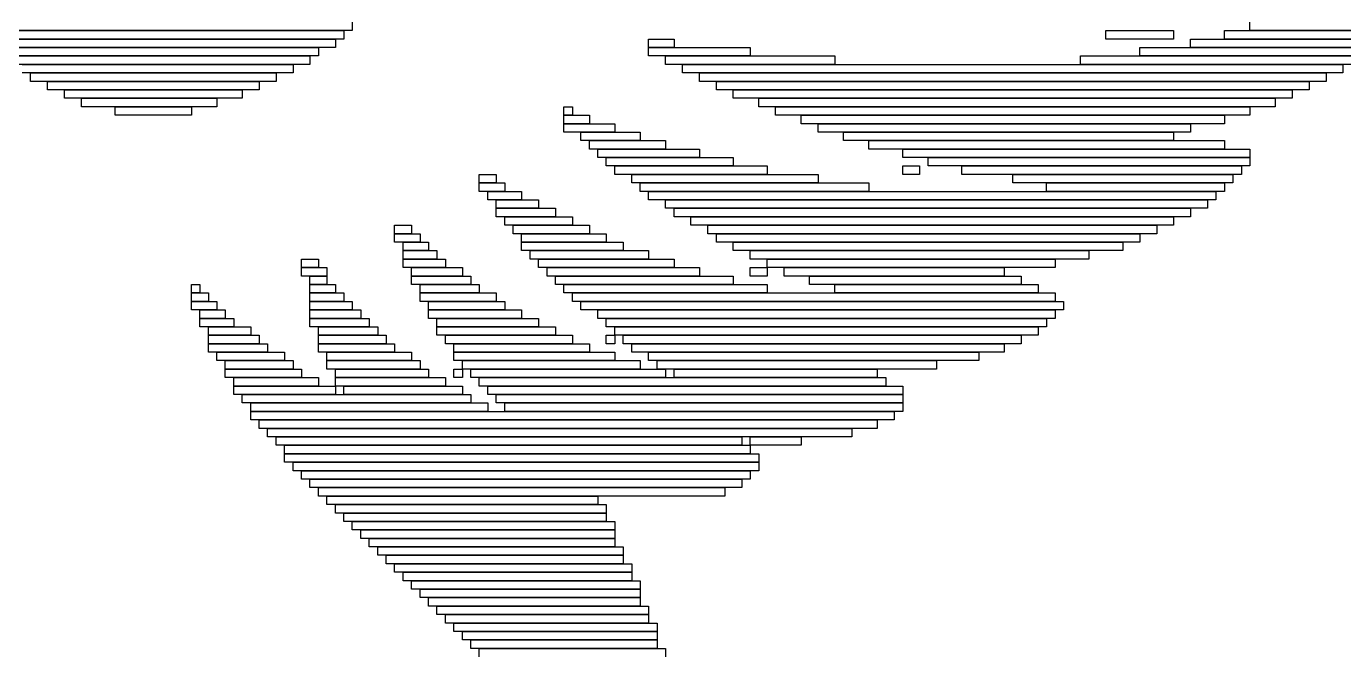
# Model space of a CAD drawing. Extents: x 309 to 714, y 307 to 718.
# Drawn here: x 480.5 to 636.1, y 509.5 to 583.5 of the extents above; entities that cross this region are included whole.
import ezdxf

# ---------------------------------------------------------------- set-up
doc = ezdxf.new("R2010")
doc.units = 0

msp = doc.modelspace()

# ---------------------------------------------------------------- linework, layer by layer
for p, q in [((519, 584), (519, 583)), ((625, 583), (625, 584)), ((519, 583), (475, 583)), ((476, 583), (518, 583)), ((518, 582), (476, 582)), ((477, 582), (517, 582)), ((517, 582), (517, 581)), ((518, 583), (518, 582)), ((554, 582), (557, 582)), ((554, 581), (554, 582)), ((557, 582), (557, 581)), ((608, 583), (616, 583)), ((608, 582), (608, 583)), ((616, 582), (608, 582)), ((616, 583), (616, 582)), ((618, 582), (640, 582)), ((618, 581), (618, 582)), ((622, 583), (642, 583)), ((622, 582), (622, 583)), ((642, 582), (622, 582)), ((643, 583), (625, 583)), ((517, 581), (477, 581)), ((478, 581), (515, 581)), ((515, 581), (515, 580)), ((557, 581), (554, 581)), ((554, 581), (566, 581)), ((554, 580), (554, 581)), ((566, 581), (566, 580)), ((612, 581), (639, 581)), ((612, 580), (612, 581)), ((640, 581), (618, 581)), ((515, 580), (478, 580)), ((479, 580), (514, 580)), ((514, 579), (479, 579)), ((480, 579), (512, 579)), ((512, 579), (512, 578)), ((514, 580), (514, 579)), ((566, 580), (554, 580)), ((556, 580), (576, 580)), ((556, 579), (556, 580)), ((576, 579), (556, 579)), ((558, 579), (636, 579)), ((558, 578), (558, 579)), ((576, 580), (576, 579)), ((605, 580), (637, 580)), ((605, 579), (605, 580)), ((637, 579), (605, 579)), ((639, 580), (612, 580)), ((636, 579), (636, 578)), ((512, 578), (480, 578)), ((481, 578), (510, 578)), ((481, 577), (481, 578)), ((510, 578), (510, 577)), ((636, 578), (558, 578)), ((560, 578), (634, 578)), ((560, 577), (560, 578)), ((634, 578), (634, 577)), ((510, 577), (481, 577)), ((483, 577), (508, 577)), ((483, 576), (483, 577)), ((508, 576), (483, 576)), ((485, 576), (506, 576)), ((485, 575), (485, 576)), ((506, 576), (506, 575)), ((508, 577), (508, 576)), ((634, 577), (560, 577)), ((562, 577), (632, 577)), ((562, 576), (562, 577)), ((632, 576), (562, 576)), ((564, 576), (630, 576)), ((564, 575), (564, 576)), ((630, 576), (630, 575)), ((632, 577), (632, 576)), ((506, 575), (485, 575)), ((487, 575), (503, 575)), ((487, 574), (487, 575)), ((503, 575), (503, 574)), ((630, 575), (564, 575)), ((567, 575), (628, 575)), ((567, 574), (567, 575)), ((628, 575), (628, 574)), ((503, 574), (487, 574)), ((491, 574), (500, 574)), ((491, 573), (491, 574)), ((500, 573), (491, 573)), ((500, 574), (500, 573)), ((544, 574), (545, 574)), ((544, 573), (544, 574)), ((545, 573), (544, 573)), ((544, 573), (547, 573)), ((544, 572), (544, 573)), ((545, 574), (545, 573)), ((547, 573), (547, 572)), ((628, 574), (567, 574)), ((569, 574), (625, 574)), ((569, 573), (569, 574)), ((625, 573), (569, 573)), ((572, 573), (622, 573)), ((572, 572), (572, 573)), ((622, 573), (622, 572)), ((625, 574), (625, 573)), ((547, 572), (544, 572)), ((544, 572), (550, 572)), ((544, 571), (544, 572)), ((550, 571), (544, 571)), ((546, 571), (553, 571)), ((546, 570), (546, 571)), ((550, 572), (550, 571)), ((553, 571), (553, 570)), ((622, 572), (572, 572)), ((574, 572), (618, 572)), ((574, 571), (574, 572)), ((618, 571), (574, 571)), ((577, 571), (616, 571)), ((577, 570), (577, 571)), ((616, 571), (616, 570)), ((618, 572), (618, 571)), ((553, 570), (546, 570)), ((547, 570), (556, 570)), ((547, 569), (547, 570)), ((556, 570), (556, 569)), ((616, 570), (577, 570)), ((580, 570), (622, 570)), ((580, 569), (580, 570)), ((622, 570), (622, 569)), ((556, 569), (547, 569)), ((548, 569), (560, 569)), ((548, 568), (548, 569)), ((560, 568), (548, 568)), ((549, 568), (564, 568)), ((549, 567), (549, 568)), ((560, 569), (560, 568)), ((564, 568), (564, 567)), ((622, 569), (580, 569)), ((584, 569), (625, 569)), ((584, 568), (584, 569)), ((625, 568), (584, 568)), ((587, 568), (625, 568)), ((587, 567), (587, 568)), ((625, 569), (625, 568)), ((625, 568), (625, 567)), ((564, 567), (549, 567)), ((550, 567), (568, 567)), ((550, 566), (550, 567)), ((568, 567), (568, 566)), ((584, 567), (586, 567)), ((584, 566), (584, 567)), ((586, 567), (586, 566)), ((625, 567), (587, 567)), ((591, 567), (624, 567)), ((591, 566), (591, 567)), ((624, 567), (624, 566)), ((534, 566), (536, 566)), ((534, 565), (534, 566)), ((536, 565), (534, 565)), ((534, 565), (537, 565)), ((534, 564), (534, 565)), ((536, 566), (536, 565)), ((537, 565), (537, 564)), ((568, 566), (550, 566)), ((552, 566), (574, 566)), ((552, 565), (552, 566)), ((574, 565), (552, 565)), ((553, 565), (580, 565)), ((553, 564), (553, 565)), ((574, 566), (574, 565)), ((580, 565), (580, 564)), ((586, 566), (584, 566)), ((624, 566), (591, 566)), ((597, 566), (623, 566)), ((597, 565), (597, 566)), ((623, 565), (597, 565)), ((601, 565), (622, 565)), ((601, 564), (601, 565)), ((622, 565), (622, 564)), ((623, 566), (623, 565)), ((537, 564), (534, 564)), ((535, 564), (539, 564)), ((535, 563), (535, 564)), ((539, 564), (539, 563)), ((580, 564), (553, 564)), ((554, 564), (621, 564)), ((554, 563), (554, 564)), ((622, 564), (601, 564)), ((621, 564), (621, 563)), ((539, 563), (535, 563)), ((536, 563), (541, 563)), ((536, 562), (536, 563)), ((541, 562), (536, 562)), ((536, 562), (543, 562)), ((536, 561), (536, 562)), ((541, 563), (541, 562)), ((543, 562), (543, 561)), ((621, 563), (554, 563)), ((556, 563), (620, 563)), ((556, 562), (556, 563)), ((620, 562), (556, 562)), ((557, 562), (618, 562)), ((557, 561), (557, 562)), ((618, 562), (618, 561)), ((620, 563), (620, 562)), ((543, 561), (536, 561)), ((537, 561), (545, 561)), ((537, 560), (537, 561)), ((545, 561), (545, 560)), ((618, 561), (557, 561)), ((559, 561), (616, 561)), ((559, 560), (559, 561)), ((616, 561), (616, 560)), ((524, 560), (526, 560)), ((524, 559), (524, 560)), ((526, 559), (524, 559)), ((524, 559), (527, 559)), ((524, 558), (524, 559)), ((526, 560), (526, 559)), ((527, 559), (527, 558)), ((545, 560), (537, 560)), ((538, 560), (547, 560)), ((538, 559), (538, 560)), ((547, 559), (538, 559)), ((539, 559), (549, 559)), ((539, 558), (539, 559)), ((547, 560), (547, 559)), ((549, 559), (549, 558)), ((616, 560), (559, 560)), ((561, 560), (614, 560)), ((561, 559), (561, 560)), ((614, 559), (561, 559)), ((562, 559), (612, 559)), ((562, 558), (562, 559)), ((612, 559), (612, 558)), ((614, 560), (614, 559)), ((527, 558), (524, 558)), ((525, 558), (528, 558)), ((525, 557), (525, 558)), ((528, 557), (525, 557)), ((525, 557), (529, 557)), ((525, 556), (525, 557)), ((528, 558), (528, 557)), ((529, 557), (529, 556)), ((549, 558), (539, 558)), ((539, 558), (551, 558)), ((539, 557), (539, 558)), ((551, 557), (539, 557)), ((540, 557), (554, 557)), ((540, 556), (540, 557)), ((551, 558), (551, 557)), ((554, 557), (554, 556)), ((612, 558), (562, 558)), ((564, 558), (610, 558)), ((564, 557), (564, 558)), ((610, 557), (564, 557)), ((566, 557), (606, 557)), ((566, 556), (566, 557)), ((606, 557), (606, 556)), ((610, 558), (610, 557)), ((513, 556), (515, 556)), ((513, 555), (513, 556)), ((515, 556), (515, 555)), ((529, 556), (525, 556)), ((525, 556), (530, 556)), ((525, 555), (525, 556)), ((530, 556), (530, 555)), ((554, 556), (540, 556)), ((541, 556), (557, 556)), ((541, 555), (541, 556)), ((557, 556), (557, 555)), ((606, 556), (566, 556)), ((568, 556), (602, 556)), ((568, 555), (568, 556)), ((602, 556), (602, 555)), ((515, 555), (513, 555)), ((513, 555), (516, 555)), ((513, 554), (513, 555)), ((516, 554), (513, 554)), ((514, 554), (516, 554)), ((514, 553), (514, 554)), ((516, 555), (516, 554)), ((516, 554), (516, 553)), ((530, 555), (525, 555)), ((526, 555), (532, 555)), ((526, 554), (526, 555)), ((532, 554), (526, 554)), ((526, 554), (533, 554)), ((526, 553), (526, 554)), ((532, 555), (532, 554)), ((533, 554), (533, 553)), ((557, 555), (541, 555)), ((542, 555), (560, 555)), ((542, 554), (542, 555)), ((560, 554), (542, 554)), ((543, 554), (564, 554)), ((543, 553), (543, 554)), ((560, 555), (560, 554)), ((564, 554), (564, 553)), ((566, 555), (568, 555)), ((566, 554), (566, 555)), ((568, 554), (566, 554)), ((602, 555), (568, 555)), ((568, 555), (568, 554)), ((570, 555), (596, 555)), ((570, 554), (570, 555)), ((596, 554), (570, 554)), ((573, 554), (598, 554)), ((573, 553), (573, 554)), ((596, 555), (596, 554)), ((598, 554), (598, 553)), ((500, 553), (501, 553)), ((500, 552), (500, 553)), ((501, 553), (501, 552)), ((516, 553), (514, 553)), ((514, 553), (517, 553)), ((514, 552), (514, 553)), ((517, 553), (517, 552)), ((533, 553), (526, 553)), ((527, 553), (534, 553)), ((527, 552), (527, 553)), ((534, 553), (534, 552)), ((564, 553), (543, 553)), ((544, 553), (568, 553)), ((544, 552), (544, 553)), ((568, 553), (568, 552)), ((598, 553), (573, 553)), ((576, 553), (600, 553)), ((576, 552), (576, 553)), ((600, 553), (600, 552)), ((501, 552), (500, 552)), ((500, 552), (502, 552)), ((500, 551), (500, 552)), ((502, 551), (500, 551)), ((500, 551), (503, 551)), ((500, 550), (500, 551)), ((502, 552), (502, 551)), ((503, 551), (503, 550)), ((517, 552), (514, 552)), ((514, 552), (518, 552)), ((514, 551), (514, 552)), ((518, 551), (514, 551)), ((514, 551), (519, 551)), ((514, 550), (514, 551)), ((518, 552), (518, 551)), ((519, 551), (519, 550)), ((534, 552), (527, 552)), ((527, 552), (536, 552)), ((527, 551), (527, 552)), ((536, 551), (527, 551)), ((528, 551), (537, 551)), ((528, 550), (528, 551)), ((536, 552), (536, 551)), ((537, 551), (537, 550)), ((568, 552), (544, 552)), ((545, 552), (602, 552)), ((545, 551), (545, 552)), ((602, 551), (545, 551)), ((546, 551), (603, 551)), ((546, 550), (546, 551)), ((600, 552), (576, 552)), ((602, 552), (602, 551)), ((603, 551), (603, 550)), ((503, 550), (500, 550)), ((501, 550), (504, 550)), ((501, 549), (501, 550)), ((504, 550), (504, 549)), ((519, 550), (514, 550)), ((514, 550), (520, 550)), ((514, 549), (514, 550)), ((520, 550), (520, 549)), ((537, 550), (528, 550)), ((528, 550), (539, 550)), ((528, 549), (528, 550)), ((539, 550), (539, 549)), ((603, 550), (546, 550)), ((548, 550), (602, 550)), ((548, 549), (548, 550)), ((602, 550), (602, 549)), ((504, 549), (501, 549)), ((501, 549), (505, 549)), ((501, 548), (501, 549)), ((505, 548), (501, 548)), ((502, 548), (507, 548)), ((502, 547), (502, 548)), ((505, 549), (505, 548)), ((507, 548), (507, 547)), ((520, 549), (514, 549)), ((514, 549), (521, 549)), ((514, 548), (514, 549)), ((521, 548), (514, 548)), ((515, 548), (522, 548)), ((515, 547), (515, 548)), ((521, 549), (521, 548)), ((522, 548), (522, 547)), ((539, 549), (528, 549)), ((529, 549), (541, 549)), ((529, 548), (529, 549)), ((541, 548), (529, 548)), ((529, 548), (543, 548)), ((529, 547), (529, 548)), ((541, 549), (541, 548)), ((543, 548), (543, 547)), ((602, 549), (548, 549)), ((549, 549), (601, 549)), ((549, 548), (549, 549)), ((601, 548), (549, 548)), ((550, 548), (600, 548)), ((550, 547), (550, 548)), ((600, 548), (600, 547)), ((601, 549), (601, 548)), ((507, 547), (502, 547)), ((502, 547), (508, 547)), ((502, 546), (502, 547)), ((508, 547), (508, 546)), ((522, 547), (515, 547)), ((515, 547), (523, 547)), ((515, 546), (515, 547)), ((523, 547), (523, 546)), ((543, 547), (529, 547)), ((530, 547), (545, 547)), ((530, 546), (530, 547)), ((545, 547), (545, 546)), ((549, 547), (550, 547)), ((549, 546), (549, 547)), ((600, 547), (550, 547)), ((550, 547), (550, 546)), ((551, 547), (598, 547)), ((551, 546), (551, 547)), ((598, 547), (598, 546)), ((508, 546), (502, 546)), ((502, 546), (509, 546)), ((502, 545), (502, 546)), ((509, 545), (502, 545)), ((503, 545), (511, 545)), ((503, 544), (503, 545)), ((509, 546), (509, 545)), ((511, 545), (511, 544)), ((523, 546), (515, 546)), ((515, 546), (524, 546)), ((515, 545), (515, 546)), ((524, 545), (515, 545)), ((516, 545), (526, 545)), ((516, 544), (516, 545)), ((524, 546), (524, 545)), ((526, 545), (526, 544)), ((545, 546), (530, 546)), ((531, 546), (547, 546)), ((531, 545), (531, 546)), ((547, 545), (531, 545)), ((531, 545), (550, 545)), ((531, 544), (531, 545)), ((547, 546), (547, 545)), ((550, 546), (549, 546)), ((550, 545), (550, 544)), ((598, 546), (551, 546)), ((552, 546), (596, 546)), ((552, 545), (552, 546)), ((596, 545), (552, 545)), ((554, 545), (593, 545)), ((554, 544), (554, 545)), ((593, 545), (593, 544)), ((596, 546), (596, 545)), ((511, 544), (503, 544)), ((504, 544), (512, 544)), ((504, 543), (504, 544)), ((512, 543), (504, 543)), ((504, 543), (513, 543)), ((504, 542), (504, 543)), ((512, 544), (512, 543)), ((513, 543), (513, 542)), ((526, 544), (516, 544)), ((516, 544), (527, 544)), ((516, 543), (516, 544)), ((527, 543), (516, 543)), ((517, 543), (528, 543)), ((517, 542), (517, 543)), ((527, 544), (527, 543)), ((528, 543), (528, 542)), ((550, 544), (531, 544)), ((531, 543), (532, 543)), ((531, 542), (531, 543)), ((532, 544), (553, 544)), ((532, 543), (532, 544)), ((553, 543), (532, 543)), ((532, 543), (532, 542)), ((533, 543), (556, 543)), ((533, 542), (533, 543)), ((553, 544), (553, 543)), ((593, 544), (554, 544)), ((555, 544), (588, 544)), ((555, 543), (555, 544)), ((588, 543), (555, 543)), ((556, 543), (556, 542)), ((557, 543), (581, 543)), ((557, 542), (557, 543)), ((581, 543), (581, 542)), ((588, 544), (588, 543)), ((513, 542), (504, 542)), ((505, 542), (515, 542)), ((505, 541), (505, 542)), ((515, 542), (515, 541)), ((528, 542), (517, 542)), ((517, 542), (530, 542)), ((517, 541), (517, 542)), ((530, 542), (530, 541)), ((532, 542), (531, 542)), ((556, 542), (533, 542)), ((534, 542), (582, 542)), ((534, 541), (534, 542)), ((581, 542), (557, 542)), ((582, 542), (582, 541)), ((515, 541), (505, 541)), ((505, 541), (517, 541)), ((505, 540), (505, 541)), ((517, 540), (505, 540)), ((506, 540), (533, 540)), ((506, 539), (506, 540)), ((530, 541), (517, 541)), ((517, 541), (517, 540)), ((518, 541), (532, 541)), ((518, 540), (518, 541)), ((532, 540), (518, 540)), ((532, 541), (532, 540)), ((533, 540), (533, 539)), ((582, 541), (534, 541)), ((535, 541), (584, 541)), ((535, 540), (535, 541)), ((584, 540), (535, 540)), ((536, 540), (584, 540)), ((536, 539), (536, 540)), ((584, 541), (584, 540)), ((584, 540), (584, 539)), ((533, 539), (506, 539)), ((507, 539), (535, 539)), ((507, 538), (507, 539)), ((535, 539), (535, 538)), ((584, 539), (536, 539)), ((537, 539), (584, 539)), ((537, 538), (537, 539)), ((584, 539), (584, 538)), ((535, 538), (507, 538)), ((507, 538), (583, 538)), ((507, 537), (507, 538)), ((583, 537), (507, 537)), ((508, 537), (581, 537)), ((508, 536), (508, 537)), ((584, 538), (537, 538)), ((581, 537), (581, 536)), ((583, 538), (583, 537)), ((581, 536), (508, 536)), ((509, 536), (578, 536)), ((509, 535), (509, 536)), ((578, 536), (578, 535)), ((578, 535), (509, 535)), ((510, 535), (565, 535)), ((510, 534), (510, 535)), ((565, 534), (510, 534)), ((511, 534), (566, 534)), ((511, 533), (511, 534)), ((565, 535), (565, 534)), ((566, 535), (572, 535)), ((566, 534), (566, 535)), ((572, 534), (566, 534)), ((566, 534), (566, 533)), ((572, 535), (572, 534)), ((566, 533), (511, 533)), ((511, 533), (567, 533)), ((511, 532), (511, 533)), ((567, 533), (567, 532)), ((567, 532), (511, 532)), ((512, 532), (567, 532)), ((512, 531), (512, 532)), ((567, 531), (512, 531)), ((513, 531), (566, 531)), ((513, 530), (513, 531)), ((566, 531), (566, 530)), ((567, 532), (567, 531)), ((566, 530), (513, 530)), ((514, 530), (565, 530)), ((514, 529), (514, 530)), ((565, 529), (514, 529)), ((515, 529), (563, 529)), ((515, 528), (515, 529)), ((563, 529), (563, 528)), ((565, 530), (565, 529)), ((563, 528), (515, 528)), ((516, 528), (548, 528)), ((516, 527), (516, 528)), ((548, 528), (548, 527)), ((548, 527), (516, 527)), ((517, 527), (549, 527)), ((517, 526), (517, 527)), ((549, 526), (517, 526)), ((518, 526), (549, 526)), ((518, 525), (518, 526)), ((549, 527), (549, 526)), ((549, 526), (549, 525)), ((549, 525), (518, 525)), ((519, 525), (550, 525)), ((519, 524), (519, 525)), ((550, 525), (550, 524)), ((550, 524), (519, 524)), ((520, 524), (550, 524)), ((520, 523), (520, 524)), ((550, 523), (520, 523)), ((521, 523), (550, 523)), ((521, 522), (521, 523)), ((550, 524), (550, 523)), ((550, 523), (550, 522)), ((550, 522), (521, 522)), ((522, 522), (551, 522)), ((522, 521), (522, 522)), ((551, 522), (551, 521)), ((551, 521), (522, 521)), ((523, 521), (551, 521)), ((523, 520), (523, 521)), ((551, 520), (523, 520)), ((524, 520), (552, 520)), ((524, 519), (524, 520)), ((551, 521), (551, 520)), ((552, 520), (552, 519)), ((552, 519), (524, 519)), ((525, 519), (552, 519)), ((525, 518), (525, 519)), ((552, 519), (552, 518)), ((552, 518), (525, 518)), ((526, 518), (553, 518)), ((526, 517), (526, 518)), ((553, 517), (526, 517)), ((527, 517), (553, 517)), ((527, 516), (527, 517)), ((553, 518), (553, 517)), ((553, 517), (553, 516)), ((553, 516), (527, 516)), ((528, 516), (553, 516)), ((528, 515), (528, 516)), ((553, 515), (528, 515)), ((529, 515), (554, 515)), ((529, 514), (529, 515)), ((553, 516), (553, 515)), ((554, 515), (554, 514)), ((554, 514), (529, 514)), ((530, 514), (554, 514)), ((530, 513), (530, 514)), ((554, 514), (554, 513)), ((554, 513), (530, 513)), ((531, 513), (555, 513)), ((531, 512), (531, 513)), ((555, 512), (531, 512)), ((532, 512), (555, 512)), ((532, 511), (532, 512)), ((555, 513), (555, 512)), ((555, 512), (555, 511)), ((555, 511), (532, 511)), ((533, 511), (555, 511)), ((533, 510), (533, 511)), ((555, 511), (555, 510)), ((555, 510), (533, 510)), ((534, 510), (556, 510)), ((534, 509), (534, 510)), ((556, 510), (556, 509))]:
    msp.add_line(p, q)

doc.saveas('drawing.dxf')
